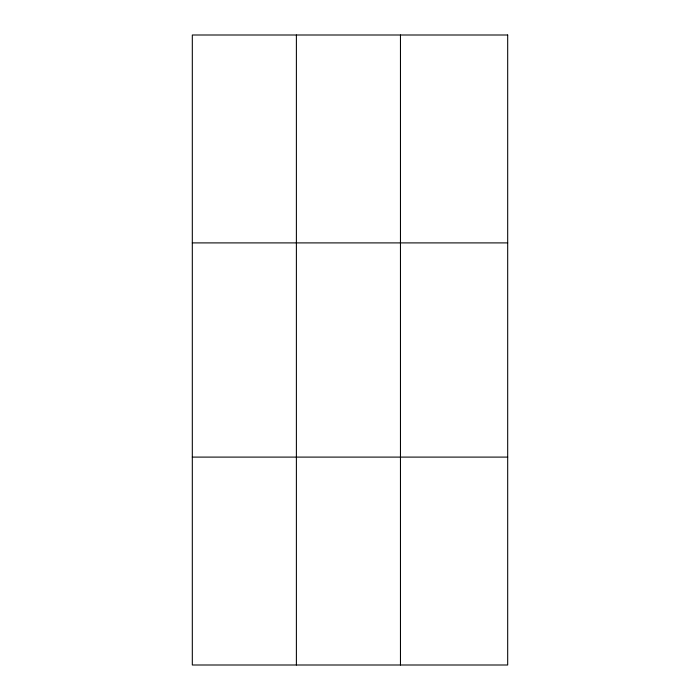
<?xml version="1.0" encoding="UTF-8"?>
<svg xmlns="http://www.w3.org/2000/svg" width="700" height="700" viewBox="0 0 700 700"><rect width="100%" height="100%" fill="white"/><g stroke="black" fill="none" stroke-linecap="round" stroke-linejoin="round"><path stroke-width="1.05" d="M296.389 665L296.389 35M400.461 665L400.461 35M192.316 242.9L507.684 242.9M192.316 457.1L507.684 457.1M507.684 35L507.684 665L192.316 665L192.316 35L507.684 35"/></g></svg>
